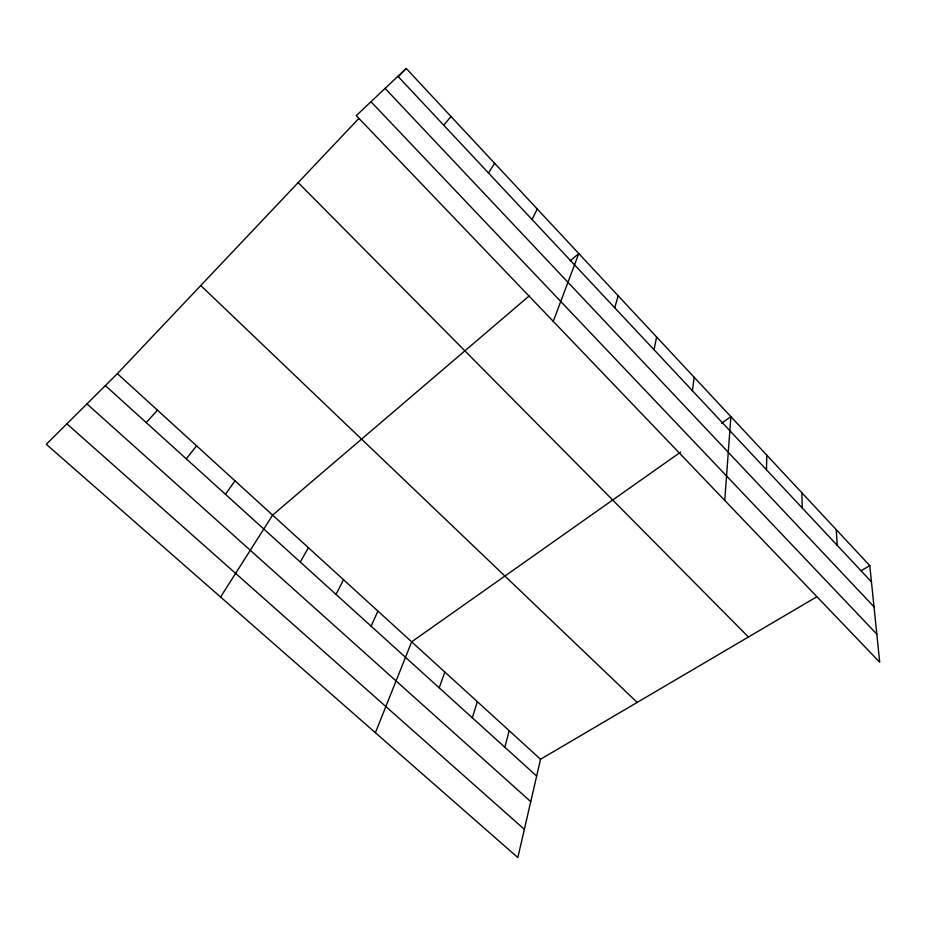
<?xml version="1.0" encoding="UTF-8"?>
<svg xmlns="http://www.w3.org/2000/svg" width="926" height="926" viewBox="0 0 926 926"><rect width="100%" height="100%" fill="white"/><g stroke="black" fill="none" stroke-linecap="round" stroke-linejoin="round"><path stroke-width="1.39" d="M766.473 469.795L766.774 455.152M724.757 500.445L730.88 416.654L721.504 423.275M692.393 390.691L694.164 377.276M654.034 349.739L656.603 336.983M816.697 596.853L540.541 759.262L517.831 857.557L46.3 444.295L117.382 373.653L358.802 118.516M504.797 747.201L509.219 730.718M614.748 307.802L618.151 295.753M472.318 717.812L477.307 701.642M439.225 687.844L444.793 672.021M553.25 321.357L578.785 253.539L570.219 260.854M375.4 732.732L411.665 641.822L680.587 452.131M371.106 626.173L377.912 611.056M532.045 219.497L537.242 208.987M336.034 594.423L343.488 579.699M300.267 562.047L308.404 547.717M220.573 597.038L272.626 515.111L529.406 295.73M488.477 172.977L494.646 163.312M225.423 494.287L235.007 480.837M186.242 458.833L196.613 445.857M443.774 125.253L450.985 116.479M146.239 422.603L157.42 410.137M398.261 76.812L406.19 68.443L869.792 565.624L879.7 662.252L356.255 115.634L406.19 68.443M861.134 570.717L869.792 565.624M66.903 423.83L524.347 829.314M86.951 403.898L530.748 801.638M105.367 385.598L536.663 776.057M117.382 373.653L540.541 759.262M200.768 285.532L637.192 702.417M298.16 182.607L748.428 636.995M370.967 101.733L876.818 634.136M385.089 88.387L874.017 606.854M397.902 76.268L871.459 581.887M836.213 529.603L837.243 545.356M801.881 492.782L802.263 508.004"/></g></svg>
